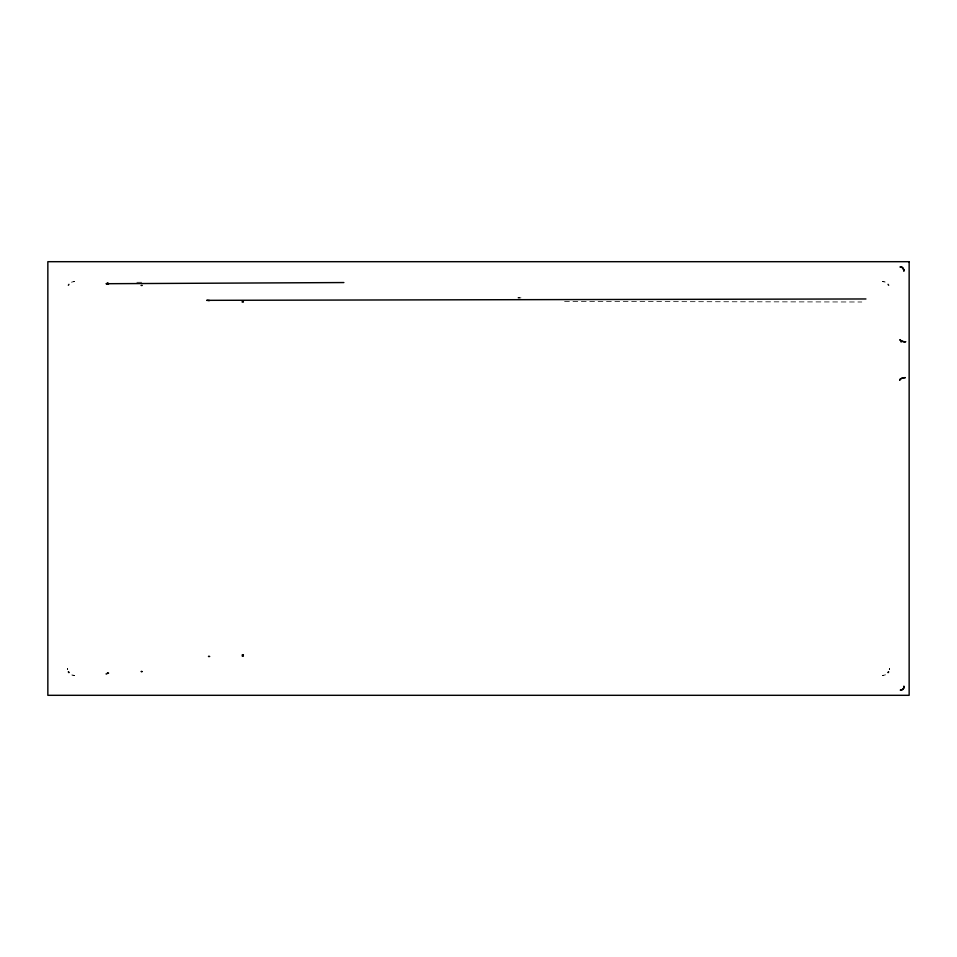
<?xml version="1.0" encoding="UTF-8"?>
<svg xmlns="http://www.w3.org/2000/svg" width="957" height="957" viewBox="0 0 957 957"><rect width="100%" height="100%" fill="white"/><g stroke="black" fill="none" stroke-linecap="round" stroke-linejoin="round"><path stroke-width="0.72" stroke-dasharray="4.79 3.59" d="M71.44 282.195L74.646 281.43L71.811 282.04M885.56 674.805L882.354 675.57L885.189 674.96M136.863 282.315L144.304 282.267M564.606 301.455L861.802 301.993M885.189 282.028L882.354 281.43L885.56 282.195M71.811 674.972L74.646 675.57L71.44 674.805M67.624 287.901L67.624 287.901M889.412 668.512L889.316 669.613L889.412 668.512M520.979 297.854L518 297.866L520.979 297.854M889.376 287.901L889.376 287.901M67.684 669.613L67.588 668.512L67.684 669.613"/><path stroke-width="1.44" d="M888.252 672.364L888.646 671.718L888.06 672.663M68.366 285.282L68.94 284.337M107.268 282.841L107.962 282.782M242.791 300.988L242.097 301.036L243.413 300.965M108.045 283.882L107.34 283.93L108.584 283.87M141.05 285.485L142.294 285.425M208.459 300.582L209.703 300.522M242.169 302.137L243.413 302.077M106.813 283.75L106.012 283.715L343.886 282.554M865.941 298.967L206.712 300.331L208.315 300.426M243.413 654.923L242.169 654.863L242.863 654.911M209.703 656.478L208.459 656.418L209.164 656.466M142.294 671.575L141.05 671.515L141.744 671.563M108.584 673.13L107.34 673.07L108.033 673.118M243.413 656.035L242.097 655.952L242.791 656.012M106.036 673.907L106.741 674.039M888.06 284.337L888.646 285.282M68.94 672.663L68.366 671.718L68.748 672.364M901.279 342.008A8.015 7.883 89 0 1 900.944 341.84M903.898 270.185L903.827 271.214A6.615 6.508 47.1 0 0 903.887 270.568A5.144 5.06 45.6 0 0 903.839 269.575L902.774 267.601L899.951 266.979A5.814 5.718 45.9 0 1 900.932 266.955A3.995 3.936 43.8 0 1 902.008 267.182L903.898 270.185M903.898 686.815C904.736 690.487 896.565 690.499 902.319 689.686A2.608 2.56 -45.1 0 0 903.145 689.064L903.659 688.167A3.984 3.924 -44.4 0 0 903.875 687.15A5.814 5.73 -42 0 0 903.875 686.109L903.898 686.815M899.64 380.18L900.764 378.733L903.504 377.812A12.728 12.046 -81.4 0 1 904.198 377.716L905.322 377.668A14.367 13.625 -86 0 0 904.437 377.692L903.264 377.848A10.419 9.881 -84.3 0 0 902.403 378.051L900.609 378.828A3.146 2.979 -86.3 0 0 900.07 379.307L899.64 380.18M905.609 341.733C902.882 343.037 896.972 337.271 901.231 340.931A7.082 6.699 84.4 0 0 902.116 341.266L903.504 341.589A13.207 12.501 81.2 0 0 904.198 341.685L905.609 341.733M909.15 261.692L47.85 261.692L47.85 695.308L909.15 695.308L909.15 261.692"/></g></svg>
